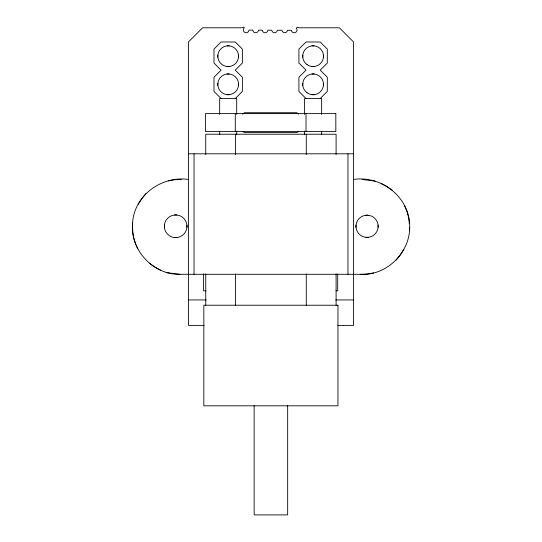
<?xml version="1.0" encoding="UTF-8"?>
<svg xmlns="http://www.w3.org/2000/svg" width="542" height="542" viewBox="0 0 542 542"><rect width="100%" height="100%" fill="white"/><g stroke="black" fill="none" stroke-linecap="round" stroke-linejoin="round"><path stroke-width="0.81" d="M188.433 179.436C161.767 175.527 134.131 195.425 132.607 222.965C129.667 249.564 153.115 275.112 179.917 274.299L360.66 274.299C387.605 275.878 411.392 251.136 409.63 224.381C408.593 196.38 380.816 175.344 353.567 179.436M164.362 225.113L164.362 227.437M186.949 227.437A11.335 11.335 0 0 0 171.028 215.946A11.335 11.335 0 0 0 169.036 235.479A11.335 11.335 0 0 0 186.949 227.437L186.956 225.113M217.823 55.115L217.823 57.242M217.823 83.265L217.823 85.399M238.527 57.242A10.393 10.393 0 0 0 223.934 46.714A10.393 10.393 0 0 0 222.112 64.62A10.393 10.393 0 0 0 238.527 57.242L238.534 55.115M238.527 85.399A10.393 10.393 0 0 0 223.934 74.864A10.393 10.393 0 0 0 222.112 92.77A10.393 10.393 0 0 0 238.527 85.399L238.534 83.265M302.754 55.115L302.754 57.242M302.754 83.265L302.754 85.399M323.466 57.242L323.466 55.115M323.466 85.399L323.466 83.265M355.986 225.14L355.986 227.41M378.106 227.41A11.097 11.097 0 0 0 362.51 216.163A11.097 11.097 0 0 0 360.566 235.289A11.097 11.097 0 0 0 378.106 227.41L378.113 225.14M138.285 204.273L141.835 198.596L145.852 193.63M403.715 249.462L400.165 255.14L396.148 260.106M235.275 98.529L242.376 91.429L242.376 77.235L235.275 70.135L242.376 63.041L242.376 49.085L235.275 41.985L221.082 41.985L213.988 49.085L213.988 63.041L221.082 70.135L213.988 77.235L213.988 91.429L221.082 98.529M320.207 98.529L327.307 91.429L327.307 77.235L320.207 70.135L327.307 63.041L327.307 49.085L320.207 41.985L306.013 41.985L298.913 49.085L298.913 63.041L306.013 70.135L298.913 77.235L298.913 91.429L306.013 98.529M242.552 114.138L244.503 112.722L296.786 112.722L298.737 114.138M298.737 131.354L296.786 132.594L244.503 132.594L242.552 131.354M168.325 180.852L174.951 179.673L181.34 179.436M373.675 272.883L367.049 274.062L360.66 274.299M227.118 45.826L229.246 45.826M312.043 45.826L314.177 45.826M229.246 66.537L227.118 66.537M314.177 66.537L312.043 66.537M227.118 73.976L229.246 73.976M312.043 73.976L314.177 73.976M229.246 94.687L227.118 94.687M314.177 94.687L312.043 94.687M174.504 214.978L176.821 214.978M365.911 215.215L368.187 215.215M176.821 237.572L174.504 237.572M368.187 237.335L365.911 237.335M188.433 153.799L353.567 153.799M206.116 290.817L203.582 290.817L203.582 273.92M336.02 290.817L337.707 290.817L337.707 273.92M188.433 299.936L206.217 299.936M335.783 299.936L353.567 299.936M204.124 325.396L188.433 325.396L188.433 41.985L202.633 27.791L241.664 27.791L243.683 27.1L244.3 27.771A2.832 2.832 0 0 0 244.909 32.466A2.832 2.832 0 0 0 248.995 30.095L252.789 30.115A2.832 2.832 0 0 0 255.621 32.757A2.832 2.832 0 0 0 258.453 30.142L262.26 30.162A2.832 2.832 0 0 0 267.911 30.189L271.725 30.21A2.832 2.832 0 0 0 277.368 30.237L281.901 30.264A2.839 2.839 0 0 0 287.538 30.291L291.372 30.311A2.839 2.839 0 0 0 295.309 32.527A2.839 2.839 0 0 0 296.393 28.143L297.206 27.134L298.913 27.791L339.367 27.791L353.567 41.985L353.567 325.396L337.876 325.396M362.083 179.436L375.091 181.089M179.917 274.299L166.909 272.646M381.243 183.453L386.92 186.529L392.361 190.317M160.757 270.275L155.08 267.199L149.639 263.419M404.427 205.459L407.028 211.61L408.688 217.762L409.305 223.555M137.573 248.277C133.589 240.472 132.153 231.664 132.607 222.965M409.393 227.579L409.393 230.77M347.978 153.799L347.978 274.299M336.094 154.545L336.094 134.226L205.743 134.226L205.743 154.545M336.094 273.906L336.094 305.227M321.63 114.389L321.63 98.529L304.59 98.529L304.59 114.389M321.63 131.089L321.63 134.43M306.284 134.226L306.284 154.545M306.284 273.906L306.284 305.227M306.013 113.617L306.013 131.496M304.59 131.089L304.59 134.43M287.66 405.673L287.66 514.9L254.13 514.9L254.13 405.673M236.698 114.389L236.698 98.529L219.666 98.529L219.666 114.389M236.698 131.089L236.698 134.43M235.553 134.226L235.553 154.545M235.553 273.906L235.553 305.227M235.275 113.617L235.275 131.496M219.666 131.089L219.666 134.43M205.743 273.906L205.743 305.227M194.022 153.799L194.022 274.299M335.823 113.617L205.472 113.617L205.472 131.496L335.823 131.496L335.823 113.617M337.951 305.227L203.833 305.227L203.833 405.816L337.951 405.816L337.951 305.227M307.043 64.62A10.393 10.393 0 0 0 323.459 57.242A10.393 10.393 0 0 0 308.865 46.714A10.393 10.393 0 0 0 307.043 64.62M307.043 92.77A10.393 10.393 0 0 0 323.459 85.399A10.393 10.393 0 0 0 308.865 74.864A10.393 10.393 0 0 0 307.043 92.77"/></g></svg>
